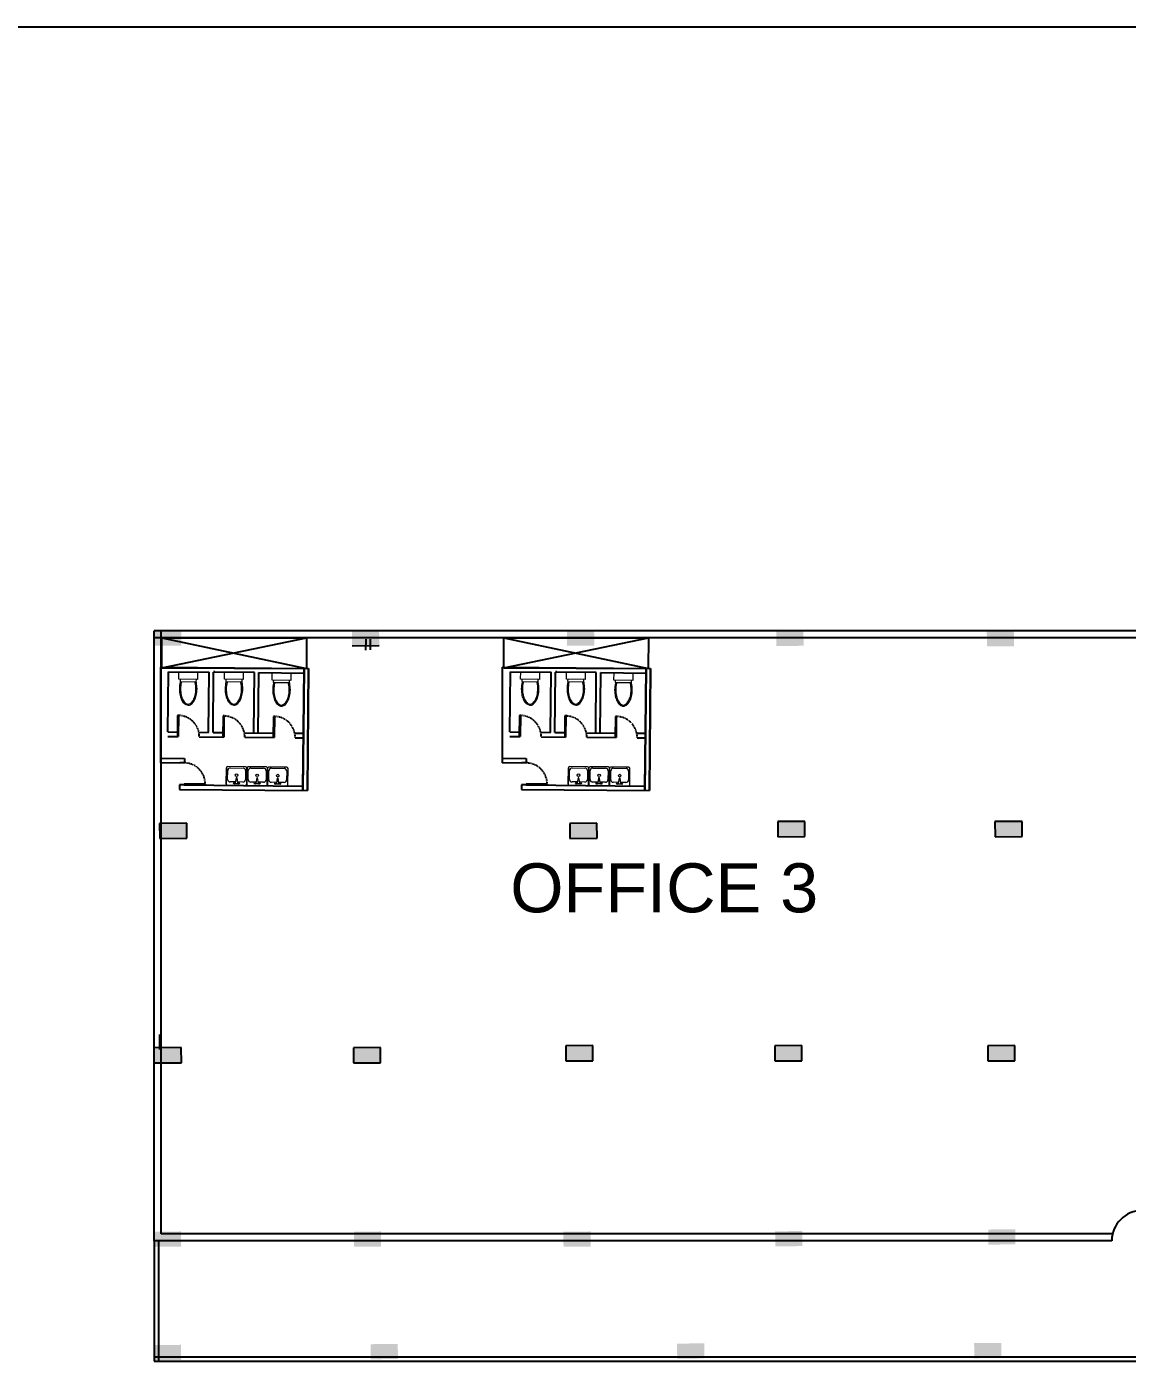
# Model space of a CAD drawing. Header units: millimetres. Extents: x 587797 to 2274247, y 1711 to 439204.
# Drawn here: x 1445828 to 1482342, y 287445 to 331711 of the extents above; entities that cross this region are included whole.
import ezdxf

# ---------------------------------------------------------------- set-up
doc = ezdxf.new("R2010")
doc.units = ezdxf.units.MM
doc.linetypes.add('ACAD_ISO03W100', pattern=[30, 12, -18])
doc.layers.add('finiture', color=7, linetype='Continuous', lineweight=20)
doc.styles.add('DIM_FONT', font='SIMPLEX', dxfattribs={"width": 0.8})
doc.styles.get("Standard").update_dxf_attribs({"font": 'arial.ttf'})

msp = doc.modelspace()

# ---------------------------------------------------------------- hatches: boundary and pattern name
h = msp.add_hatch(color=256)
h.dxf.hatch_style = 1
h.paths.add_polyline_path([(1450957.37, 311185.931), (1450953.083, 311685.913), (1450053.116, 311678.195), (1450057.403, 311178.213)])
h = msp.add_hatch(color=256)
h.dxf.hatch_style = 1
h.paths.add_polyline_path([(1457524.696, 311184.053), (1457520.408, 311684.035), (1456620.441, 311676.317), (1456624.729, 311176.335)])
h = msp.add_hatch(color=256)
h.dxf.hatch_style = 1
h.paths.add_polyline_path([(1464657.667, 311185.967), (1464653.379, 311685.949), (1463753.412, 311678.231), (1463757.7, 311178.249)])
h = msp.add_hatch(color=256)
h.dxf.hatch_style = 1
h.paths.add_polyline_path([(1471601.442, 311177.227), (1471597.154, 311677.209), (1470697.187, 311669.491), (1470701.475, 311169.509)])
h = msp.add_hatch(color=256)
h.dxf.hatch_style = 1
h.paths.add_polyline_path([(1478584.317, 311164.563), (1478580.029, 311664.545), (1477680.062, 311656.827), (1477684.35, 311156.845)])
h = msp.add_hatch(color=256)
h.dxf.hatch_style = 1
h.paths.add_polyline_path([(1451143.139, 304793.502), (1451138.851, 305293.484), (1450238.884, 305285.766), (1450243.172, 304785.784)])
h = msp.add_hatch(color=256)
h.dxf.hatch_style = 1
h.paths.add_polyline_path([(1464750.683, 304793.502), (1464746.396, 305293.484), (1463846.429, 305285.766), (1463850.716, 304785.784)])
h = msp.add_hatch(color=256)
h.dxf.hatch_style = 1
h.paths.add_polyline_path([(1471646.249, 304852.637), (1471641.961, 305352.618), (1470741.994, 305344.9), (1470746.282, 304844.919)])
h = msp.add_hatch(color=256)
h.dxf.hatch_style = 1
h.paths.add_polyline_path([(1478852.342, 304852.637), (1478848.054, 305352.618), (1477948.087, 305344.9), (1477952.375, 304844.919)])
h = msp.add_hatch(color=256)
h.dxf.hatch_style = 1
h.paths.add_polyline_path([(1464614, 297415.137), (1464609.713, 297915.118), (1463709.746, 297907.4), (1463714.033, 297407.419)])
h = msp.add_hatch(color=256)
h.dxf.hatch_style = 1
h.paths.add_polyline_path([(1471548.181, 297415.137), (1471543.893, 297915.118), (1470643.926, 297907.4), (1470648.214, 297407.419)])
h = msp.add_hatch(color=256)
h.dxf.hatch_style = 1
h.paths.add_polyline_path([(1478613.607, 297415.137), (1478609.319, 297915.118), (1477709.352, 297907.4), (1477713.64, 297407.419)])
h = msp.add_hatch(color=256)
h.dxf.hatch_style = 1
h.paths.add_polyline_path([(1450960.632, 297349.586), (1450956.345, 297849.568), (1450056.378, 297841.85), (1450060.665, 297341.868)])
h = msp.add_hatch(color=256)
h.dxf.hatch_style = 1
h.paths.add_polyline_path([(1457570.453, 297349.586), (1457566.166, 297849.568), (1456666.199, 297841.85), (1456670.486, 297341.868)])
h = msp.add_hatch(color=256)
h.dxf.hatch_style = 1
h.paths.add_polyline_path([(1450952.935, 291251.327), (1450948.648, 291751.309), (1450048.681, 291743.591), (1450052.968, 291243.609)])
h = msp.add_hatch(color=256)
h.dxf.hatch_style = 1
h.paths.add_polyline_path([(1457585.466, 291251.327), (1457581.179, 291751.309), (1456681.212, 291743.591), (1456685.499, 291243.609)])
h = msp.add_hatch(color=256)
h.dxf.hatch_style = 1
h.paths.add_polyline_path([(1464537.421, 291251.327), (1464533.133, 291751.309), (1463633.166, 291743.591), (1463637.454, 291243.609)])
h = msp.add_hatch(color=256)
h.dxf.hatch_style = 1
h.paths.add_polyline_path([(1471562.087, 291265.854), (1471557.799, 291765.836), (1470657.832, 291758.118), (1470662.12, 291258.136)])
h = msp.add_hatch(color=256)
h.dxf.hatch_style = 1
h.paths.add_polyline_path([(1478631.049, 291323.927), (1478626.762, 291823.909), (1477726.795, 291816.191), (1477731.082, 291316.21)])
h = msp.add_hatch(color=256)
h.dxf.hatch_style = 1
h.paths.add_polyline_path([(1450952.935, 287492.181), (1450948.648, 287992.163), (1450048.681, 287984.445), (1450052.968, 287484.463)])
h = msp.add_hatch(color=256)
h.dxf.hatch_style = 1
h.paths.add_polyline_path([(1458143.337, 287520.785), (1458139.049, 288020.766), (1457239.083, 288013.048), (1457243.37, 287513.067)])
h = msp.add_hatch(color=256)
h.dxf.hatch_style = 1
h.paths.add_polyline_path([(1468308.918, 287540.315), (1468304.63, 288040.297), (1467404.664, 288032.579), (1467408.951, 287532.597)])
h = msp.add_hatch(color=256)
h.dxf.hatch_style = 1
h.paths.add_polyline_path([(1478164.424, 287555.972), (1478160.136, 288055.954), (1477260.169, 288048.236), (1477264.457, 287548.255)])

# ---------------------------------------------------------------- linework, layer by layer
for p, q in [((1347477.966, 331711.038), (1546690.991, 331711.038)), ((1504053.595, 311675.292), (1450053.595, 311675.292)), ((1450053.595, 291445.292), (1450053.595, 311675.292)), ((1450283.595, 291675.292), (1450283.595, 311675.292)), ((1483753.595, 311445.292), (1450053.595, 311445.292)), ((1450310.636, 310445.301), (1450314.964, 311445.292)), ((1450310.636, 310445.301), (1455110.594, 311445.292)), ((1450314.964, 311445.292), (1455110.594, 311445.292)), ((1450314.964, 311445.292), (1455110.594, 310425.178)), ((1455110.594, 311445.292), (1455106.317, 310425.196)), ((1457082.885, 311031.418), (1457084.688, 311397.792)), ((1457232.963, 311046.94), (1457234.686, 311397.054)), ((1461654.082, 310445.301), (1461658.409, 311445.292)), ((1461654.082, 310445.301), (1466454.04, 311445.292)), ((1461658.409, 311445.292), (1466454.04, 311445.292)), ((1461658.409, 311445.292), (1466454.04, 310425.178)), ((1466454.04, 311445.292), (1466449.763, 310425.196)), ((1456624.729, 311176.335), (1457524.696, 311184.053)), ((1450261.938, 310471.292), (1455182.016, 310424.498)), ((1450261.938, 310471.292), (1450261.938, 307297.984)), ((1450310.636, 310445.301), (1455110.594, 310425.178)), ((1450511.387, 308318.203), (1450530.766, 310318.109)), ((1450530.766, 310318.109), (1451880.703, 310305.028)), ((1451861.324, 308305.122), (1451880.703, 310305.028)), ((1452011.317, 308303.668), (1452030.696, 310303.574)), ((1452070.419, 310314.685), (1452030.807, 310315.069)), ((1452030.807, 310315.069), (1453380.744, 310301.988)), ((1454992.776, 306375.76), (1455032.022, 310425.925)), ((1455032.022, 310425.925), (1454992.776, 306375.76)), ((1455142.769, 306374.306), (1455182.016, 310424.498)), ((1455182.016, 310424.498), (1455142.769, 306374.306)), ((1461605.384, 310471.292), (1466525.462, 310424.498)), ((1461605.384, 310471.292), (1461605.384, 307297.984)), ((1461654.082, 310445.301), (1466454.04, 310425.178)), ((1461854.833, 308318.203), (1461874.212, 310318.109)), ((1461874.212, 310318.109), (1463224.149, 310305.028)), ((1463204.77, 308305.122), (1463224.149, 310305.028)), ((1463354.763, 308303.668), (1463374.142, 310303.574)), ((1463413.865, 310314.685), (1463374.253, 310315.069)), ((1463374.253, 310315.069), (1464724.19, 310301.988)), ((1466336.222, 306375.76), (1466375.468, 310425.925)), ((1466375.468, 310425.925), (1466336.222, 306375.76)), ((1466486.215, 306374.306), (1466525.462, 310424.498)), ((1466525.462, 310424.498), (1466486.215, 306374.306)), ((1453361.253, 308290.587), (1453380.633, 310290.493)), ((1453511.246, 308289.134), (1453530.626, 310289.04)), ((1453530.626, 310289.04), (1455030.555, 310274.505)), ((1455011.176, 308274.599), (1455030.555, 310274.505)), ((1464704.699, 308290.587), (1464724.079, 310290.493)), ((1464854.692, 308289.134), (1464874.071, 310289.04)), ((1464874.071, 310289.04), (1466374.001, 310274.505)), ((1466354.622, 308274.599), (1466374.001, 310274.505)), ((1450832.634, 308865.116), (1450825.852, 308165.149)), ((1450861.633, 308864.835), (1450832.634, 308865.116)), ((1450861.633, 308864.835), (1450854.85, 308164.868)), ((1452342.341, 308850.487), (1452335.558, 308150.519)), ((1452371.339, 308850.206), (1452342.341, 308850.487)), ((1452371.339, 308850.206), (1452364.557, 308150.238)), ((1454014.907, 308834.279), (1454008.124, 308134.312)), ((1454043.906, 308833.998), (1454014.907, 308834.279)), ((1454043.906, 308833.998), (1454037.123, 308134.031)), ((1462176.08, 308865.116), (1462169.297, 308165.149)), ((1462205.079, 308864.835), (1462176.08, 308865.116)), ((1462205.079, 308864.835), (1462198.296, 308164.868)), ((1463685.787, 308850.487), (1463679.004, 308150.519)), ((1463714.785, 308850.206), (1463685.787, 308850.487)), ((1463714.785, 308850.206), (1463708.002, 308150.238)), ((1465358.353, 308834.279), (1465351.57, 308134.312)), ((1465387.352, 308833.998), (1465358.353, 308834.279)), ((1465387.352, 308833.998), (1465380.569, 308134.031)), ((1450509.934, 308168.21), (1450854.85, 308164.868)), ((1450511.387, 308318.203), (1450827.305, 308315.142)), ((1451540.011, 308308.235), (1451861.324, 308305.122)), ((1451554.817, 308158.085), (1452364.557, 308150.238)), ((1452011.317, 308303.668), (1452337.011, 308300.512)), ((1453049.718, 308293.606), (1454038.577, 308284.024)), ((1453064.524, 308143.456), (1454037.123, 308134.031)), ((1454722.284, 308277.399), (1455011.176, 308274.599)), ((1454737.09, 308127.248), (1455009.722, 308124.606)), ((1454994.229, 306525.753), (1455009.722, 308124.606)), ((1461853.38, 308168.21), (1462198.296, 308164.868)), ((1461854.833, 308318.203), (1462170.751, 308315.142)), ((1462883.457, 308308.235), (1463204.77, 308305.122)), ((1462898.263, 308158.085), (1463708.002, 308150.238)), ((1463354.763, 308303.668), (1463680.457, 308300.512)), ((1464393.164, 308293.606), (1465382.022, 308284.024)), ((1464407.97, 308143.456), (1465380.569, 308134.031)), ((1466065.73, 308277.399), (1466354.622, 308274.599)), ((1466080.536, 308127.248), (1466353.168, 308124.606)), ((1466337.675, 306525.753), (1466353.168, 308124.606)), ((1450261.938, 307445.656), (1451059.68, 307440.261)), ((1450261.938, 307300.999), (1450908.233, 307291.722)), ((1450908.259, 307294.381), (1450908.233, 307291.722)), ((1451058.252, 307292.927), (1450908.259, 307294.381)), ((1451059.68, 307440.261), (1451058.252, 307292.927)), ((1461605.384, 307445.656), (1462403.126, 307440.261)), ((1461605.384, 307300.999), (1462251.679, 307291.722)), ((1462251.705, 307294.381), (1462251.679, 307291.722)), ((1462401.698, 307292.927), (1462251.705, 307294.381)), ((1462403.126, 307440.261), (1462401.698, 307292.927)), ((1450901.195, 306565.415), (1450899.742, 306415.422)), ((1450899.742, 306415.422), (1455142.769, 306374.306)), ((1451051.188, 306563.961), (1450901.195, 306565.415)), ((1451051.469, 306592.96), (1451051.188, 306563.961)), ((1451051.188, 306563.961), (1454994.229, 306525.753)), ((1451751.155, 306557.179), (1451051.188, 306563.961)), ((1451751.436, 306586.177), (1451051.469, 306592.96)), ((1451751.436, 306586.177), (1451751.155, 306557.179)), ((1462244.641, 306565.415), (1462243.188, 306415.422)), ((1462243.188, 306415.422), (1466486.215, 306374.306)), ((1462394.634, 306563.961), (1462244.641, 306565.415)), ((1462394.915, 306592.96), (1462394.634, 306563.961)), ((1462394.634, 306563.961), (1466337.675, 306525.753)), ((1463094.601, 306557.179), (1462394.634, 306563.961)), ((1463094.882, 306586.177), (1462394.915, 306592.96)), ((1463094.882, 306586.177), (1463094.601, 306557.179)), ((1451138.851, 305293.484), (1450238.884, 305285.766)), ((1450238.884, 305285.766), (1450243.172, 304785.784)), ((1451143.139, 304793.502), (1451138.851, 305293.484)), ((1464746.396, 305293.484), (1463846.429, 305285.766)), ((1463846.429, 305285.766), (1463850.716, 304785.784)), ((1464750.683, 304793.502), (1464746.396, 305293.484)), ((1471641.961, 305352.618), (1470741.994, 305344.9)), ((1470741.994, 305344.9), (1470746.282, 304844.919)), ((1471646.249, 304852.637), (1471641.961, 305352.618)), ((1478848.054, 305352.618), (1477948.087, 305344.9)), ((1477948.087, 305344.9), (1477952.375, 304844.919)), ((1478852.342, 304852.637), (1478848.054, 305352.618)), ((1450243.172, 304785.784), (1451143.139, 304793.502)), ((1463850.716, 304785.784), (1464750.683, 304793.502)), ((1470746.282, 304844.919), (1471646.249, 304852.637)), ((1477952.375, 304844.919), (1478852.342, 304852.637)), ((1450230.243, 298282.41), (1450234.531, 297782.429)), ((1464609.713, 297915.118), (1463709.746, 297907.4)), ((1464614, 297415.137), (1464609.713, 297915.118)), ((1471543.893, 297915.118), (1470643.926, 297907.4)), ((1471548.181, 297415.137), (1471543.893, 297915.118)), ((1478609.319, 297915.118), (1477709.352, 297907.4)), ((1478613.607, 297415.137), (1478609.319, 297915.118)), ((1450956.345, 297849.568), (1450056.378, 297841.85)), ((1450960.632, 297349.586), (1450956.345, 297849.568)), ((1457566.166, 297849.568), (1456666.199, 297841.85)), ((1456666.199, 297841.85), (1456670.486, 297341.868)), ((1457570.453, 297349.586), (1457566.166, 297849.568)), ((1463709.746, 297907.4), (1463714.033, 297407.419)), ((1470643.926, 297907.4), (1470648.214, 297407.419)), ((1477709.352, 297907.4), (1477713.64, 297407.419)), ((1450060.665, 297341.868), (1450960.632, 297349.586)), ((1456670.486, 297341.868), (1457570.453, 297349.586)), ((1463714.033, 297407.419), (1464614, 297415.137)), ((1470648.214, 297407.419), (1471548.181, 297415.137)), ((1477713.64, 297407.419), (1478613.607, 297415.137)), ((1479386.604, 291445.292), (1450053.595, 291445.292)), ((1450053.595, 291445.292), (1450053.595, 287445.292)), ((1450203.595, 291445.292), (1450203.595, 287445.292)), ((1481855.047, 291675.292), (1450283.595, 291675.292)), ((1479413.414, 291675.292), (1450283.595, 291675.292)), ((1481828.238, 291445.292), (1479386.604, 291445.292)), ((1450053.595, 287595.292), (1519053.595, 287595.292)), ((1450053.595, 287445.292), (1519053.595, 287445.292))]:
    msp.add_line(p, q)
at = {"linetype": 'ACAD_ISO03W100'}
for centre in [(1450854.85, 308164.868), (1452364.557, 308150.238), (1454037.123, 308134.031), (1462198.296, 308164.868), (1463708.002, 308150.238), (1465380.569, 308134.031), (1451051.469, 306592.96), (1462394.915, 306592.96)]:
    msp.add_arc(centre, 700, 359.4448144, 89.4448144, dxfattribs=at)
msp.add_arc((1482828.238, 291445.292), 1000, 90, 180)
at = {"layer": 'finiture'}
for p, q in [((1450871.961, 310066.431), (1450874.364, 310314.45)), ((1450874.364, 310314.45), (1451495.038, 310308.436)), ((1451495.038, 310308.436), (1451492.634, 310060.416)), ((1452389.113, 310068.328), (1452391.516, 310316.347)), ((1452391.516, 310316.347), (1453012.19, 310310.333)), ((1453012.19, 310310.333), (1453009.787, 310062.313)), ((1462215.407, 310066.431), (1462217.81, 310314.45)), ((1462217.81, 310314.45), (1462838.484, 310308.436)), ((1462838.484, 310308.436), (1462836.08, 310060.416)), ((1463732.559, 310068.328), (1463734.962, 310316.347)), ((1463734.962, 310316.347), (1464355.636, 310310.333)), ((1464355.636, 310310.333), (1464353.232, 310062.313)), ((1451492.634, 310060.416), (1450871.961, 310066.431)), ((1450925.12, 309989.756), (1450925.863, 310066.416)), ((1450925.771, 309989.939), (1451451.844, 309984.842)), ((1451455.231, 309987.568), (1451455.945, 310061.28)), ((1453009.787, 310062.313), (1452389.113, 310068.328)), ((1452442.272, 309991.653), (1452443.015, 310068.313)), ((1452442.923, 309991.836), (1452968.996, 309986.739)), ((1452972.383, 309989.465), (1452973.098, 310063.177)), ((1453967.85, 310036.761), (1453970.254, 310284.78)), ((1454588.524, 310030.746), (1453967.85, 310036.761)), ((1454021.01, 309960.086), (1454021.753, 310036.746)), ((1454021.66, 309960.269), (1454547.733, 309955.171)), ((1454551.121, 309957.898), (1454551.835, 310031.609)), ((1454590.927, 310278.766), (1454588.524, 310030.746)), ((1462836.08, 310060.416), (1462215.407, 310066.431)), ((1462268.566, 309989.756), (1462269.309, 310066.416)), ((1462269.217, 309989.939), (1462795.29, 309984.842)), ((1462798.677, 309987.568), (1462799.391, 310061.28)), ((1464353.232, 310062.313), (1463732.559, 310068.328)), ((1463785.718, 309991.653), (1463786.461, 310068.313)), ((1463786.369, 309991.836), (1464312.442, 309986.739)), ((1464315.829, 309989.465), (1464316.543, 310063.177)), ((1465311.296, 310036.761), (1465313.699, 310284.78)), ((1465931.97, 310030.746), (1465311.296, 310036.761)), ((1465364.456, 309960.086), (1465365.198, 310036.746)), ((1465365.106, 309960.269), (1465891.179, 309955.171)), ((1465894.566, 309957.898), (1465895.281, 310031.609)), ((1465934.373, 310278.766), (1465931.97, 310030.746)), ((1452450.103, 306592.686), (1452455.292, 307128.182)), ((1452455.844, 307128.177), (1452450.655, 306592.68)), ((1452494.433, 306747.283), (1452497.301, 307043.215)), ((1453090.394, 307164.308), (1452498.53, 307170.043)), ((1452582.672, 307126.948), (1453005.432, 307122.851)), ((1452776.82, 306800.92), (1452746.997, 306632.089)), ((1452805.004, 306800.647), (1452776.82, 306800.92)), ((1452831.549, 306631.269), (1452805.004, 306800.647)), ((1453089.165, 307037.48), (1453086.298, 306741.548)), ((1453127.071, 306586.126), (1453132.26, 307121.622)), ((1453132.853, 306586.07), (1453138.042, 307121.566)), ((1453138.593, 307121.561), (1453133.404, 306586.064)), ((1453177.182, 306740.667), (1453180.05, 307036.599)), ((1453773.143, 307157.692), (1453181.279, 307163.427)), ((1453265.421, 307120.332), (1453688.182, 307116.235)), ((1453459.569, 306794.304), (1453429.746, 306625.473)), ((1453487.753, 306794.031), (1453459.569, 306794.304)), ((1453514.298, 306624.653), (1453487.753, 306794.031)), ((1453771.914, 307030.864), (1453769.047, 306734.932)), ((1453809.821, 306579.51), (1453815.01, 307115.006)), ((1453815.299, 306579.457), (1453820.488, 307114.953)), ((1453821.039, 307114.948), (1453815.85, 306579.451)), ((1453859.628, 306734.054), (1453862.496, 307029.986)), ((1454455.589, 307151.079), (1453863.725, 307156.814)), ((1453947.867, 307113.719), (1454370.628, 307109.622)), ((1454142.015, 306787.691), (1454112.192, 306618.86)), ((1454170.199, 306787.418), (1454142.015, 306787.691)), ((1454196.744, 306618.04), (1454170.199, 306787.418)), ((1454454.36, 307024.251), (1454451.493, 306728.319)), ((1454492.267, 306572.897), (1454497.456, 307108.393)), ((1463793.549, 306592.686), (1463798.738, 307128.182)), ((1463799.29, 307128.177), (1463794.101, 306592.68)), ((1463837.879, 306747.283), (1463840.747, 307043.215)), ((1464433.84, 307164.308), (1463841.976, 307170.043)), ((1463926.118, 307126.948), (1464348.878, 307122.851)), ((1464120.265, 306800.92), (1464090.443, 306632.089)), ((1464148.449, 306800.647), (1464120.265, 306800.92)), ((1464174.995, 306631.269), (1464148.449, 306800.647)), ((1464432.611, 307037.48), (1464429.743, 306741.548)), ((1464470.517, 306586.126), (1464475.706, 307121.622)), ((1464476.298, 306586.07), (1464481.487, 307121.566)), ((1464482.039, 307121.561), (1464476.85, 306586.064)), ((1464520.628, 306740.667), (1464523.496, 307036.599)), ((1465116.589, 307157.692), (1464524.725, 307163.427)), ((1464608.867, 307120.332), (1465031.628, 307116.235)), ((1464803.015, 306794.304), (1464773.192, 306625.473)), ((1464831.199, 306794.031), (1464803.015, 306794.304)), ((1464857.744, 306624.653), (1464831.199, 306794.031)), ((1465115.36, 307030.864), (1465112.493, 306734.932)), ((1465153.267, 306579.51), (1465158.456, 307115.006)), ((1465158.744, 306579.457), (1465163.933, 307114.953)), ((1465164.485, 307114.948), (1465159.296, 306579.451)), ((1465203.074, 306734.054), (1465205.942, 307029.986)), ((1465799.035, 307151.079), (1465207.171, 307156.814)), ((1465291.313, 307113.719), (1465714.074, 307109.622)), ((1465485.461, 306787.691), (1465455.638, 306618.86)), ((1465513.645, 306787.418), (1465485.461, 306787.691)), ((1465540.19, 306618.04), (1465513.645, 306787.418)), ((1465797.806, 307024.251), (1465794.939, 306728.319)), ((1465835.713, 306572.897), (1465840.902, 307108.393)), ((1452492.521, 306549.995), (1453084.386, 306544.259)), ((1452754.316, 306660.204), (1452578.166, 306661.911)), ((1452831.276, 306603.085), (1452746.724, 306603.905)), ((1453000.926, 306657.815), (1452824.776, 306659.522)), ((1453175.271, 306543.379), (1453767.135, 306537.643)), ((1453437.065, 306653.589), (1453260.915, 306655.295)), ((1453514.025, 306596.469), (1453429.473, 306597.289)), ((1453683.675, 306651.199), (1453507.525, 306652.906)), ((1453857.717, 306536.766), (1454449.581, 306531.03)), ((1454119.511, 306646.976), (1453943.361, 306648.682)), ((1454196.471, 306589.856), (1454111.919, 306590.676)), ((1454366.121, 306644.586), (1454189.971, 306646.293)), ((1463835.967, 306549.995), (1464427.832, 306544.259)), ((1464097.762, 306660.204), (1463921.612, 306661.911)), ((1464174.722, 306603.085), (1464090.17, 306603.905)), ((1464344.372, 306657.815), (1464168.222, 306659.522)), ((1464518.717, 306543.379), (1465110.581, 306537.643)), ((1464780.511, 306653.589), (1464604.361, 306655.295)), ((1464857.471, 306596.469), (1464772.919, 306597.289)), ((1465027.121, 306651.199), (1464850.971, 306652.906)), ((1465201.163, 306536.766), (1465793.027, 306531.03)), ((1465462.957, 306646.976), (1465286.807, 306648.682)), ((1465539.917, 306589.856), (1465455.365, 306590.676)), ((1465709.567, 306644.586), (1465533.417, 306646.293))]:
    msp.add_line(p, q, dxfattribs=at)
for centre, radius in [((1452791.731, 306885.335), 42.278), ((1453474.48, 306878.719), 42.278), ((1454156.926, 306872.106), 42.278), ((1464135.177, 306885.335), 42.278), ((1464817.926, 306878.719), 42.278), ((1465500.372, 306872.106), 42.278), ((1452718.676, 306618.27), 28.185), ((1452859.596, 306616.904), 28.185), ((1453401.426, 306611.654), 28.185), ((1453542.346, 306610.288), 28.185), ((1454083.872, 306605.041), 28.185), ((1454224.792, 306603.675), 28.185), ((1464062.122, 306618.27), 28.185), ((1464203.042, 306616.904), 28.185), ((1464744.872, 306611.654), 28.185), ((1464885.792, 306610.288), 28.185), ((1465427.317, 306605.041), 28.185), ((1465568.238, 306603.675), 28.185)]:
    msp.add_circle(centre, radius, dxfattribs=at)
for centre, radius, start, end in [((1451901.556, 309740.087), 1007.399, 166.8862377, 192.0033912), ((1451548.578, 309822.317), 644.97, 164.9363749, 166.8862377), ((1451901.556, 309740.087), 970.194, 166.8862377, 179.4448144), ((1451548.578, 309822.317), 607.765, 164.9363749, 166.8862377), ((1450825.905, 309829.32), 607.765, 12.0033912, 13.9532541), ((1450471.401, 309753.946), 970.194, 359.4448144, 12.0033912), ((1450825.905, 309829.32), 644.97, 12.0033912, 13.9532541), ((1450471.401, 309753.946), 1007.399, 359.4448144, 12.0033912), ((1453418.708, 309741.984), 1007.399, 166.8862377, 192.0033912), ((1453065.73, 309824.214), 644.97, 164.9363749, 166.8862377), ((1453418.708, 309741.984), 970.194, 166.8862377, 179.4448144), ((1453065.73, 309824.214), 607.765, 164.9363749, 166.8862377), ((1452343.057, 309831.217), 607.765, 12.0033912, 13.9532541), ((1451988.553, 309755.843), 970.194, 359.4448144, 12.0033912), ((1452343.057, 309831.217), 644.97, 12.0033912, 13.9532541), ((1451988.553, 309755.843), 1007.399, 359.4448144, 12.0033912), ((1454997.445, 309710.417), 1007.399, 166.8862377, 179.4448144), ((1454644.468, 309792.647), 644.97, 164.9363749, 166.8862377), ((1454997.445, 309710.417), 970.194, 166.8862377, 179.4448144), ((1454644.468, 309792.647), 607.765, 164.9363749, 166.8862377), ((1453921.795, 309799.65), 607.765, 12.0033912, 13.9532541), ((1453567.29, 309724.275), 970.194, 359.4448144, 12.0033912), ((1453921.795, 309799.65), 644.97, 12.0033912, 13.9532541), ((1453567.29, 309724.275), 1007.399, 359.4448144, 12.0033912), ((1463245.001, 309740.087), 1007.399, 166.8862377, 192.0033912), ((1462892.024, 309822.317), 644.97, 164.9363749, 166.8862377), ((1463245.001, 309740.087), 970.194, 166.8862377, 179.4448144), ((1462892.024, 309822.317), 607.765, 164.9363749, 166.8862377), ((1462169.351, 309829.32), 607.765, 12.0033912, 13.9532541), ((1461814.847, 309753.946), 970.194, 359.4448144, 12.0033912), ((1462169.351, 309829.32), 644.97, 12.0033912, 13.9532541), ((1461814.847, 309753.946), 1007.399, 359.4448144, 12.0033912), ((1464762.153, 309741.984), 1007.399, 166.8862377, 192.0033912), ((1464409.176, 309824.214), 644.97, 164.9363749, 166.8862377), ((1464762.153, 309741.984), 970.194, 166.8862377, 179.4448144), ((1464409.176, 309824.214), 607.765, 164.9363749, 166.8862377), ((1463686.503, 309831.217), 607.765, 12.0033912, 13.9532541), ((1463331.999, 309755.843), 970.194, 359.4448144, 12.0033912), ((1463686.503, 309831.217), 644.97, 12.0033912, 13.9532541), ((1463331.999, 309755.843), 1007.399, 359.4448144, 12.0033912), ((1466340.891, 309710.417), 1007.399, 166.8862377, 179.4448144), ((1465987.914, 309792.647), 644.97, 164.9363749, 166.8862377), ((1466340.891, 309710.417), 970.194, 166.8862377, 179.4448144), ((1465987.914, 309792.647), 607.765, 164.9363749, 166.8862377), ((1465265.241, 309799.65), 607.765, 12.0033912, 13.9532541), ((1464910.736, 309724.275), 970.194, 359.4448144, 12.0033912), ((1465265.241, 309799.65), 644.97, 12.0033912, 13.9532541), ((1464910.736, 309724.275), 1007.399, 359.4448144, 12.0033912), ((1451547.051, 309664.713), 644.97, 192.0033912, 207.7165492), ((1451901.556, 309740.087), 970.194, 179.4448144, 192.0033912), ((1451547.051, 309664.713), 607.765, 192.0033912, 207.7165492), ((1450824.378, 309671.716), 607.765, 331.1730797, 346.8862377), ((1450824.378, 309671.716), 644.97, 331.1730797, 346.8862377), ((1450471.401, 309753.946), 970.194, 346.8862377, 359.4448144), ((1450471.401, 309753.946), 1007.399, 346.8862377, 359.4448144), ((1453064.203, 309666.61), 644.97, 192.0033912, 207.7165492), ((1453418.708, 309741.984), 970.194, 179.4448144, 192.0033912), ((1453064.203, 309666.61), 607.765, 192.0033912, 207.7165492), ((1452341.53, 309673.613), 607.765, 331.1730797, 346.8862377), ((1452341.53, 309673.613), 644.97, 331.1730797, 346.8862377), ((1451988.553, 309755.843), 970.194, 346.8862377, 359.4448144), ((1451988.553, 309755.843), 1007.399, 346.8862377, 359.4448144), ((1454997.445, 309710.417), 1007.399, 179.4448144, 192.0033912), ((1454642.941, 309635.043), 644.97, 192.0033912, 207.7165492), ((1454997.445, 309710.417), 970.194, 179.4448144, 192.0033912), ((1454642.941, 309635.043), 607.765, 192.0033912, 207.7165492), ((1453920.267, 309642.046), 607.765, 331.1730797, 346.8862377), ((1453920.267, 309642.046), 644.97, 331.1730797, 346.8862377), ((1453567.29, 309724.275), 970.194, 346.8862377, 359.4448144), ((1453567.29, 309724.275), 1007.399, 346.8862377, 359.4448144), ((1462890.497, 309664.713), 644.97, 192.0033912, 207.7165492), ((1463245.001, 309740.087), 970.194, 179.4448144, 192.0033912), ((1462890.497, 309664.713), 607.765, 192.0033912, 207.7165492), ((1462167.824, 309671.716), 607.765, 331.1730797, 346.8862377), ((1462167.824, 309671.716), 644.97, 331.1730797, 346.8862377), ((1461814.847, 309753.946), 970.194, 346.8862377, 359.4448144), ((1461814.847, 309753.946), 1007.399, 346.8862377, 359.4448144), ((1464407.649, 309666.61), 644.97, 192.0033912, 207.7165492), ((1464762.153, 309741.984), 970.194, 179.4448144, 192.0033912), ((1464407.649, 309666.61), 607.765, 192.0033912, 207.7165492), ((1463684.976, 309673.613), 607.765, 331.1730797, 346.8862377), ((1463684.976, 309673.613), 644.97, 331.1730797, 346.8862377), ((1463331.999, 309755.843), 970.194, 346.8862377, 359.4448144), ((1463331.999, 309755.843), 1007.399, 346.8862377, 359.4448144), ((1466340.891, 309710.417), 1007.399, 179.4448144, 192.0033912), ((1465986.386, 309635.043), 644.97, 192.0033912, 207.7165492), ((1466340.891, 309710.417), 970.194, 179.4448144, 192.0033912), ((1465986.386, 309635.043), 607.765, 192.0033912, 207.7165492), ((1465263.713, 309642.046), 607.765, 331.1730797, 346.8862377), ((1465263.713, 309642.046), 644.97, 331.1730797, 346.8862377), ((1464910.736, 309724.275), 970.194, 346.8862377, 359.4448144), ((1464910.736, 309724.275), 1007.399, 346.8862377, 359.4448144), ((1451243.336, 309493.745), 296.758, 205.7673013, 257.9162582), ((1451323.215, 309547.114), 354.917, 207.7165492, 231.8417798), ((1451182.81, 309368.423), 127.664, 231.8417798, 269.4448144), ((1451182.81, 309368.423), 164.868, 269.4448144, 307.0478492), ((1451182.81, 309368.423), 127.664, 269.4448144, 307.0478492), ((1451045.893, 309549.801), 354.917, 307.0478492, 331.1730797), ((1451045.893, 309549.801), 392.122, 307.0478492, 331.1730797), ((1452760.488, 309495.642), 296.758, 205.7673013, 257.9162582), ((1452840.367, 309549.011), 354.917, 207.7165492, 231.8417798), ((1452699.962, 309370.32), 127.664, 231.8417798, 269.4448144), ((1452699.962, 309370.32), 164.868, 269.4448144, 307.0478492), ((1452699.962, 309370.32), 127.664, 269.4448144, 307.0478492), ((1452563.046, 309551.698), 354.917, 307.0478492, 331.1730797), ((1452563.046, 309551.698), 392.122, 307.0478492, 331.1730797), ((1454419.104, 309517.444), 392.122, 207.7165492, 231.8417798), ((1454419.104, 309517.444), 354.917, 207.7165492, 231.8417798), ((1454278.699, 309338.753), 164.868, 231.8417798, 269.4448144), ((1454278.699, 309338.753), 127.664, 231.8417798, 269.4448144), ((1454278.699, 309338.753), 164.868, 269.4448144, 307.0478492), ((1454278.699, 309338.753), 127.664, 269.4448144, 307.0478492), ((1454141.783, 309520.131), 354.917, 307.0478492, 331.1730797), ((1454141.783, 309520.131), 392.122, 307.0478492, 331.1730797), ((1462586.782, 309493.745), 296.758, 205.7673013, 257.9162582), ((1462666.661, 309547.114), 354.917, 207.7165492, 231.8417798), ((1462526.255, 309368.423), 127.664, 231.8417798, 269.4448144), ((1462526.255, 309368.423), 164.868, 269.4448144, 307.0478492), ((1462526.255, 309368.423), 127.664, 269.4448144, 307.0478492), ((1462389.339, 309549.801), 354.917, 307.0478492, 331.1730797), ((1462389.339, 309549.801), 392.122, 307.0478492, 331.1730797), ((1464103.934, 309495.642), 296.758, 205.7673013, 257.9162582), ((1464183.813, 309549.011), 354.917, 207.7165492, 231.8417798), ((1464043.408, 309370.32), 127.664, 231.8417798, 269.4448144), ((1464043.408, 309370.32), 164.868, 269.4448144, 307.0478492), ((1464043.408, 309370.32), 127.664, 269.4448144, 307.0478492), ((1463906.491, 309551.698), 354.917, 307.0478492, 331.1730797), ((1463906.491, 309551.698), 392.122, 307.0478492, 331.1730797), ((1465762.55, 309517.444), 392.122, 207.7165492, 231.8417798), ((1465762.55, 309517.444), 354.917, 207.7165492, 231.8417798), ((1465622.145, 309338.753), 164.868, 231.8417798, 269.4448144), ((1465622.145, 309338.753), 127.664, 231.8417798, 269.4448144), ((1465622.145, 309338.753), 164.868, 269.4448144, 307.0478492), ((1465622.145, 309338.753), 127.664, 269.4448144, 307.0478492), ((1465485.229, 309520.131), 354.917, 307.0478492, 331.1730797), ((1465485.229, 309520.131), 392.122, 307.0478492, 331.1730797), ((1452498.12, 307127.767), 42.278, 89.4448144, 179.4448144), ((1452581.853, 307042.396), 84.556, 89.4448144, 179.4448144), ((1453004.613, 307038.299), 84.556, 359.4448144, 89.4448144), ((1453089.984, 307122.032), 42.278, 359.4448144, 89.4448144), ((1453180.869, 307121.151), 42.278, 89.4448144, 179.4448144), ((1453264.602, 307035.78), 84.556, 89.4448144, 179.4448144), ((1453687.362, 307031.683), 84.556, 359.4448144, 89.4448144), ((1453772.734, 307115.416), 42.278, 359.4448144, 89.4448144), ((1453863.315, 307114.538), 42.278, 89.4448144, 179.4448144), ((1453947.048, 307029.167), 84.556, 89.4448144, 179.4448144), ((1454369.808, 307025.07), 84.556, 359.4448144, 89.4448144), ((1454455.18, 307108.803), 42.278, 359.4448144, 89.4448144), ((1463841.566, 307127.767), 42.278, 89.4448144, 179.4448144), ((1463925.299, 307042.396), 84.556, 89.4448144, 179.4448144), ((1464348.059, 307038.299), 84.556, 359.4448144, 89.4448144), ((1464433.43, 307122.032), 42.278, 359.4448144, 89.4448144), ((1464524.315, 307121.151), 42.278, 89.4448144, 179.4448144), ((1464608.048, 307035.78), 84.556, 89.4448144, 179.4448144), ((1465030.808, 307031.683), 84.556, 359.4448144, 89.4448144), ((1465116.18, 307115.416), 42.278, 359.4448144, 89.4448144), ((1465206.761, 307114.538), 42.278, 89.4448144, 179.4448144), ((1465290.494, 307029.167), 84.556, 89.4448144, 179.4448144), ((1465713.254, 307025.07), 84.556, 359.4448144, 89.4448144), ((1465798.626, 307108.803), 42.278, 359.4448144, 89.4448144), ((1452492.931, 306592.271), 42.278, 179.4448144, 269.4448144), ((1452578.985, 306746.463), 84.556, 179.4448144, 269.4448144), ((1453001.745, 306742.367), 84.556, 269.4448144, 359.4448144), ((1453084.795, 306586.535), 42.278, 269.4448144, 359.4448144), ((1453175.68, 306585.655), 42.278, 179.4448144, 269.4448144), ((1453261.735, 306739.848), 84.556, 179.4448144, 269.4448144), ((1453684.495, 306735.751), 84.556, 269.4448144, 359.4448144), ((1453767.545, 306579.919), 42.278, 269.4448144, 359.4448144), ((1453858.126, 306579.042), 42.278, 179.4448144, 269.4448144), ((1453944.18, 306733.235), 84.556, 179.4448144, 269.4448144), ((1454366.941, 306729.138), 84.556, 269.4448144, 359.4448144), ((1454449.991, 306573.307), 42.278, 269.4448144, 359.4448144), ((1463836.377, 306592.271), 42.278, 179.4448144, 269.4448144), ((1463922.431, 306746.463), 84.556, 179.4448144, 269.4448144), ((1464345.191, 306742.367), 84.556, 269.4448144, 359.4448144), ((1464428.241, 306586.535), 42.278, 269.4448144, 359.4448144), ((1464519.126, 306585.655), 42.278, 179.4448144, 269.4448144), ((1464605.18, 306739.848), 84.556, 179.4448144, 269.4448144), ((1465027.941, 306735.751), 84.556, 269.4448144, 359.4448144), ((1465110.991, 306579.919), 42.278, 269.4448144, 359.4448144), ((1465201.572, 306579.042), 42.278, 179.4448144, 269.4448144), ((1465287.626, 306733.235), 84.556, 179.4448144, 269.4448144), ((1465710.387, 306729.138), 84.556, 269.4448144, 359.4448144), ((1465793.437, 306573.307), 42.278, 269.4448144, 359.4448144)]:
    msp.add_arc(centre, radius, start, end, dxfattribs=at)

# ---------------------------------------------------------------- texts
msp.add_text('OFFICE 3', height=1625.3381).set_placement((1461870.659, 302336.669))
at = {"layer": 'finiture', "style": 'DIM_FONT', "width": 0.8, "flags": 9}
for tag, p, s in [('XSIZE', (1452788.454, 306547.127), '450'), ('YSIZE', (1452788.454, 306547.127), '491'), ('YSIZE', (1453471.203, 306540.511), '491'), ('XSIZE', (1453471.203, 306540.511), '450'), ('YSIZE', (1454153.649, 306533.898), '491'), ('XSIZE', (1454153.649, 306533.898), '450'), ('XSIZE', (1464131.899, 306547.127), '450'), ('YSIZE', (1464131.899, 306547.127), '491'), ('YSIZE', (1464814.649, 306540.511), '491'), ('XSIZE', (1464814.649, 306540.511), '450'), ('XSIZE', (1465497.095, 306533.898), '450'), ('YSIZE', (1465497.095, 306533.898), '491')]:
    msp.add_attdef(tag, p, s, height=0.689, rotation=89.4448144, dxfattribs=at)

doc.saveas('drawing.dxf')
